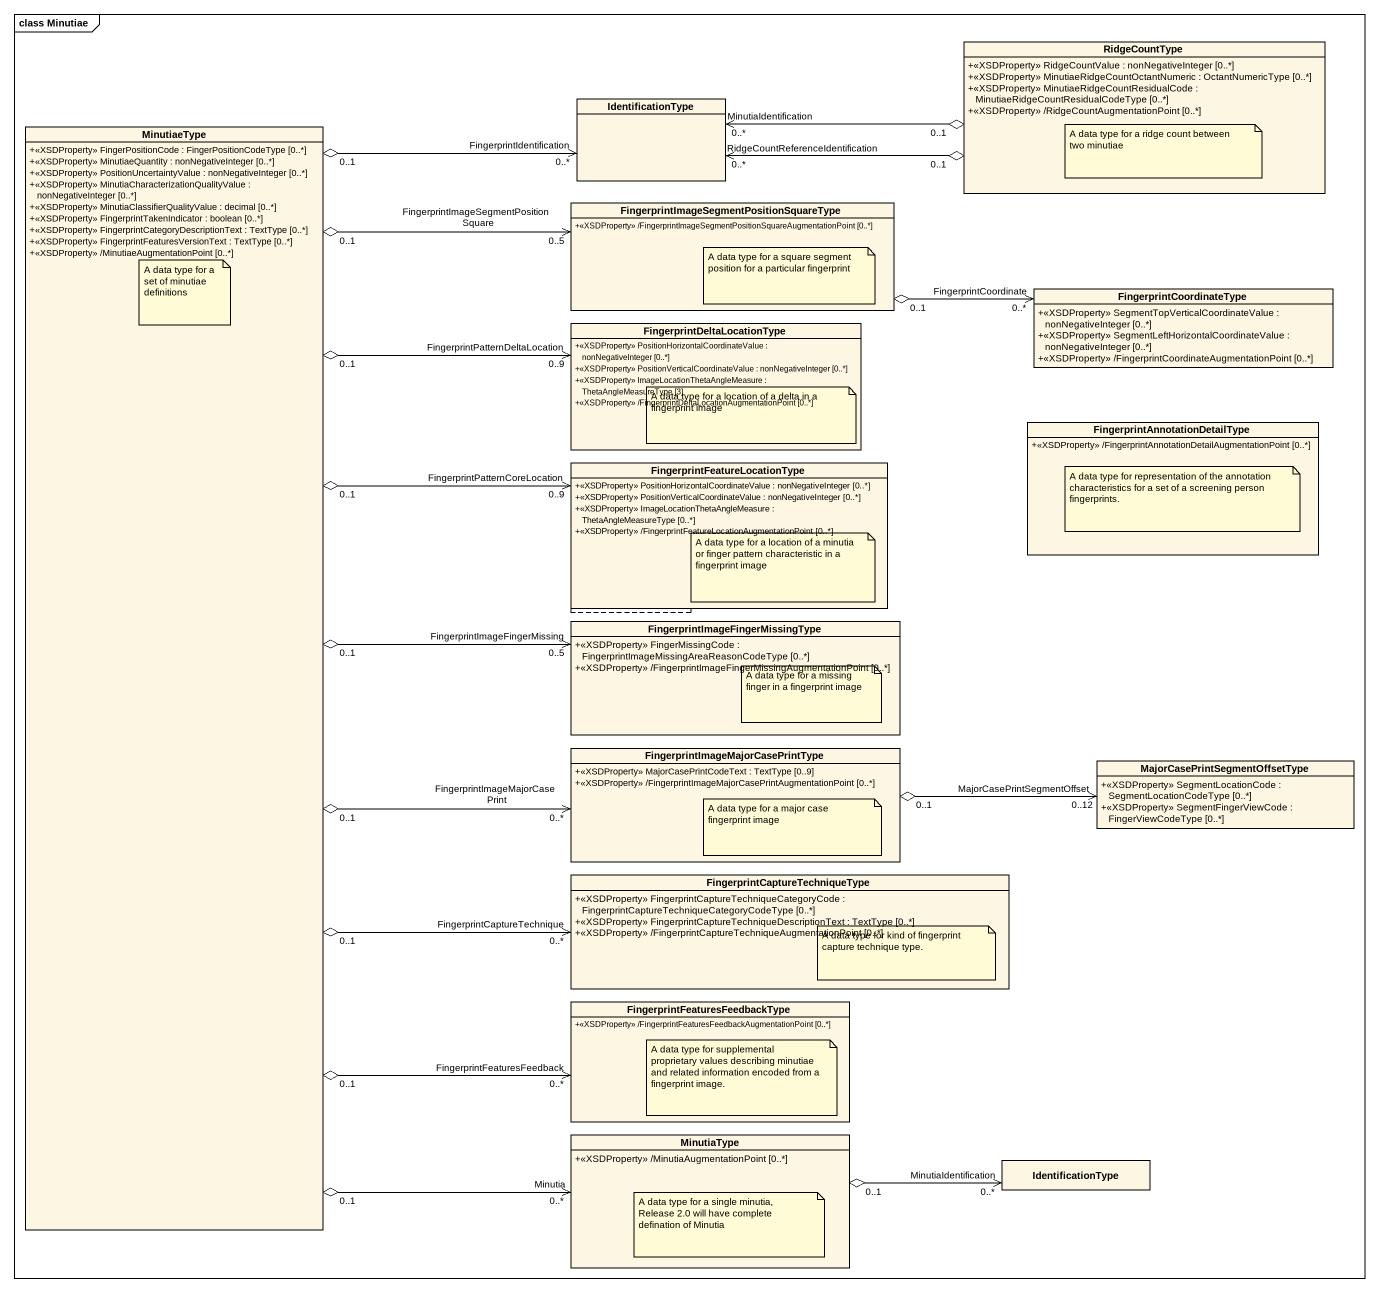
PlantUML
@startuml
mainframe class Minutiae
hide circle
hide empty members
skinparam classAttributeIconSize 0
class RidgeCountType {
  +<<XSDProperty>> RidgeCountValue : nonNegativeInteger [0..*]
  +<<XSDProperty>> MinutiaeRidgeCountOctantNumeric : OctantNumericType [0..*]
  +<<XSDProperty>> MinutiaeRidgeCountResidualCode : MinutiaeRidgeCountResidualCodeType [0..*]
  +<<XSDProperty>> /RidgeCountAugmentationPoint [0..*]
}
class MinutiaeType {
  +<<XSDProperty>> FingerPositionCode : FingerPositionCodeType [0..*]
  +<<XSDProperty>> MinutiaeQuantity : nonNegativeInteger [0..*]
  +<<XSDProperty>> PositionUncertaintyValue : nonNegativeInteger [0..*]
  +<<XSDProperty>> MinutiaCharacterizationQualityValue : nonNegativeInteger [0..*]
  +<<XSDProperty>> MinutiaClassifierQualityValue : decimal [0..*]
  +<<XSDProperty>> FingerprintTakenIndicator : boolean [0..*]
  +<<XSDProperty>> FingerprintCategoryDescriptionText : TextType [0..*]
  +<<XSDProperty>> FingerprintFeaturesVersionText : TextType [0..*]
  +<<XSDProperty>> /MinutiaeAugmentationPoint [0..*]
}
class IdentificationType
class "FingerprintImageSegmentPositionSquareType" as FingerprintImageSegmentPosit {
  +<<XSDProperty>> /FingerprintImageSegmentPositionSquareAugmentationPoint [0..*]
}
class FingerprintCoordinateType {
  +<<XSDProperty>> SegmentTopVerticalCoordinateValue : nonNegativeInteger [0..*]
  +<<XSDProperty>> SegmentLeftHorizontalCoordinateValue : nonNegativeInteger [0..*]
  +<<XSDProperty>> /FingerprintCoordinateAugmentationPoint [0..*]
}
class FingerprintDeltaLocationType {
  +<<XSDProperty>> PositionHorizontalCoordinateValue : nonNegativeInteger [0..*]
  +<<XSDProperty>> PositionVerticalCoordinateValue : nonNegativeInteger [0..*]
  +<<XSDProperty>> ImageLocationThetaAngleMeasure : ThetaAngleMeasureType [3]
  +<<XSDProperty>> /FingerprintDeltaLocationAugmentationPoint [0..*]
}
class "FingerprintAnnotationDetailType" as FingerprintAnnotationDetailT {
  +<<XSDProperty>> /FingerprintAnnotationDetailAugmentationPoint [0..*]
}
class "FingerprintFeatureLocationType" as FingerprintFeatureLocationTy {
  +<<XSDProperty>> PositionHorizontalCoordinateValue : nonNegativeInteger [0..*]
  +<<XSDProperty>> PositionVerticalCoordinateValue : nonNegativeInteger [0..*]
  +<<XSDProperty>> ImageLocationThetaAngleMeasure : ThetaAngleMeasureType [0..*]
  +<<XSDProperty>> /FingerprintFeatureLocationAugmentationPoint [0..*]
}
class "FingerprintImageFingerMissingType" as FingerprintImageFingerMissin {
  +<<XSDProperty>> FingerMissingCode : FingerprintImageMissingAreaReasonCodeType [0..*]
  +<<XSDProperty>> /FingerprintImageFingerMissingAugmentationPoint [0..*]
}
class "FingerprintImageMajorCasePrintType" as FingerprintImageMajorCasePri {
  +<<XSDProperty>> MajorCasePrintCodeText : TextType [0..9]
  +<<XSDProperty>> /FingerprintImageMajorCasePrintAugmentationPoint [0..*]
}
class "MajorCasePrintSegmentOffsetType" as MajorCasePrintSegmentOffsetT {
  +<<XSDProperty>> SegmentLocationCode : SegmentLocationCodeType [0..*]
  +<<XSDProperty>> SegmentFingerViewCode : FingerViewCodeType [0..*]
}
class "FingerprintCaptureTechniqueType" as FingerprintCaptureTechniqueT {
  +<<XSDProperty>> FingerprintCaptureTechniqueCategoryCode : FingerprintCaptureTechniqueCategoryCodeType [0..*]
  +<<XSDProperty>> FingerprintCaptureTechniqueDescriptionText : TextType [0..*]
  +<<XSDProperty>> /FingerprintCaptureTechniqueAugmentationPoint [0..*]
}
class "FingerprintFeaturesFeedbackType" as FingerprintFeaturesFeedbackT {
  +<<XSDProperty>> /FingerprintFeaturesFeedbackAugmentationPoint [0..*]
}
class MinutiaType {
  +<<XSDProperty>> /MinutiaAugmentationPoint [0..*]
}
class "IdentificationType" as IdentificationType_2
RidgeCountType "0..1" o-left-> "MinutiaIdentification\n0..*" IdentificationType
RidgeCountType "0..1" o-left-> "RidgeCountReferenceIdentification\n0..*" IdentificationType
MinutiaeType "0..1" o-up-> "FingerprintIdentification\n0..*" IdentificationType
MinutiaeType "0..1" o-up-> "FingerprintImageSegmentPositionSquare\n0..5" FingerprintImageSegmentPosit
MinutiaeType "0..1" o-right-> "FingerprintPatternDeltaLocation\n0..9" FingerprintDeltaLocationType
MinutiaeType "0..1" o-right-> "FingerprintPatternCoreLocation\n0..9" FingerprintFeatureLocationTy
MinutiaeType "0..1" o-right-> "FingerprintImageFingerMissing\n0..5" FingerprintImageFingerMissin
MinutiaeType "0..1" o-right-> "FingerprintImageMajorCasePrint\n0..*" FingerprintImageMajorCasePri
MinutiaeType "0..1" o-right-> "FingerprintCaptureTechnique\n0..*" FingerprintCaptureTechniqueT
MinutiaeType "0..1" o--> "FingerprintFeaturesFeedback\n0..*" FingerprintFeaturesFeedbackT
MinutiaeType "0..1" o--> "Minutia\n0..*" MinutiaType
FingerprintImageSegmentPosit "0..1" o-right-> "FingerprintCoordinate\n0..*" FingerprintCoordinateType
FingerprintImageMajorCasePri "0..1" o-right-> "MajorCasePrintSegmentOffset\n0..12" MajorCasePrintSegmentOffsetT
MinutiaType "0..1" o-right-> "MinutiaIdentification\n0..*" IdentificationType_2
note bottom of RidgeCountType : A data type for a ridge count between two minutiae
note right of FingerprintImageSegmentPosit : A data type for a square segment position for a particular fingerprint
note top of MinutiaeType : A data type for a set of minutiae definitions
note bottom of FingerprintDeltaLocationType : A data type for a location of a delta in a fingerprint image
note bottom of FingerprintAnnotationDetailT : A data type for representation of the annotation characteristics for a set of a screening person fingerprints.
note right of FingerprintFeatureLocationTy : A data type for a location of a minutia or finger pattern characteristic in a fingerprint image
note right of FingerprintImageFingerMissin : A data type for a missing finger in a fingerprint image
note right of FingerprintImageMajorCasePri : A data type for a major case fingerprint image
note right of FingerprintCaptureTechniqueT : A data type for kind of fingerprint capture technique type.
note right of FingerprintFeaturesFeedbackT : A data type for supplemental proprietary values describing minutiae and related information encoded from a fingerprint image.
note bottom of MinutiaType : A data type for a single minutia, Release 2.0 will have complete defination of Minutia
@enduml
